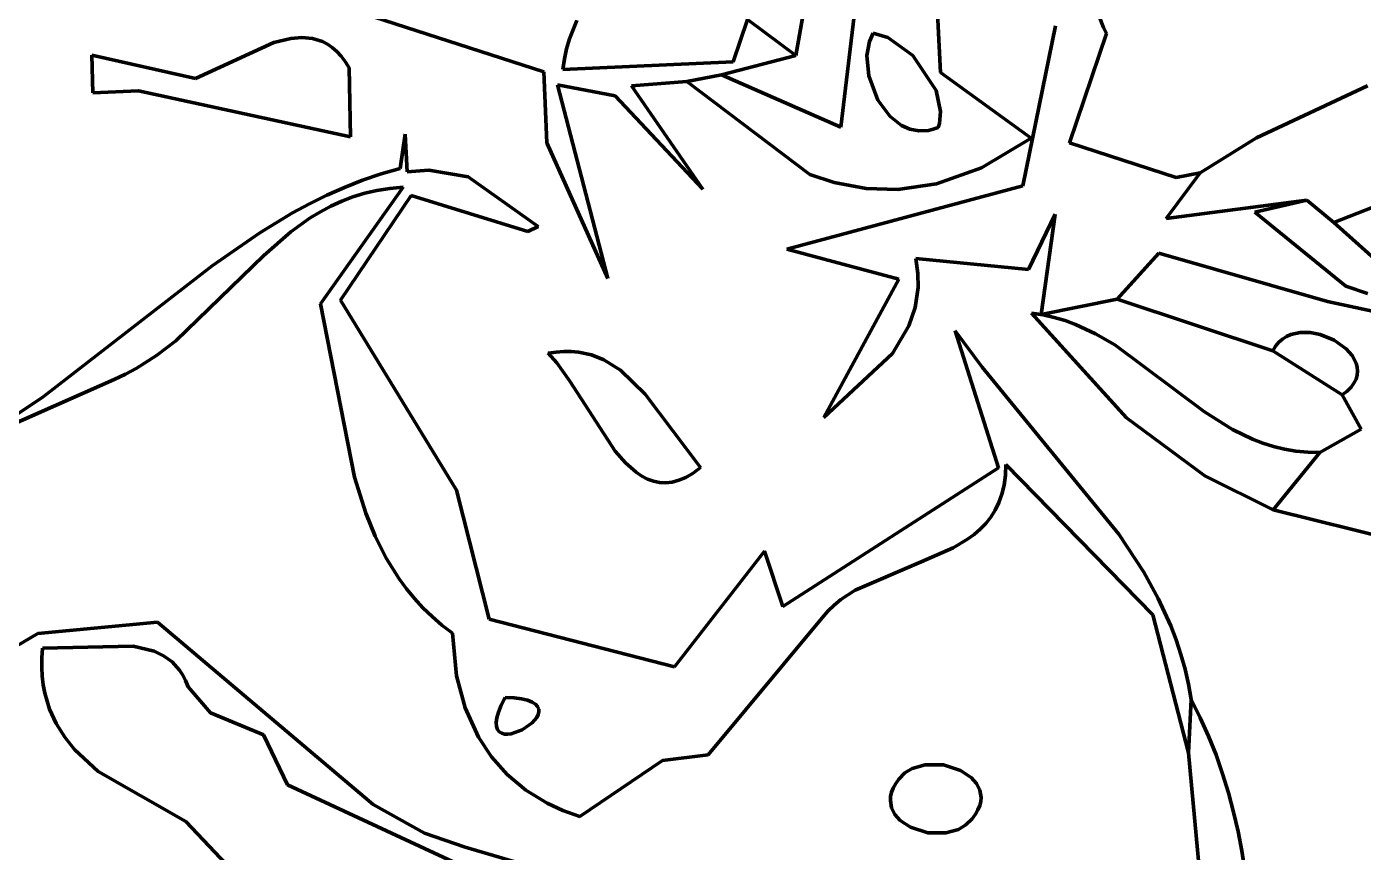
# Model space of a CAD drawing. Header units: millimetres. Extents: x 0 to 8.3, y 0 to 12.4.
# Drawn here: x 4.748 to 5.414, y 7.336 to 7.748 of the extents above; entities that cross this region are included whole.
import ezdxf

# ---------------------------------------------------------------- set-up
doc = ezdxf.new("R2010")
doc.units = ezdxf.units.MM
for name, color, linetype, lineweight in [('color#131313ff', 7, 'CONTINUOUS', 100), ('color#7c7c7cff', 7, 'CONTINUOUS', 100), ('color#c5c5c5ff', 7, 'CONTINUOUS', 100), ('color#ffffffff', 7, 'CONTINUOUS', 100)]:
    doc.layers.add(name, color=color, linetype=linetype, lineweight=lineweight)

msp = doc.modelspace()

# ---------------------------------------------------------------- linework, layer by layer
at = {"layer": 'color#131313ff'}
for p, q in [((5.00549, 7.72568), (4.91035, 7.7565)), ((5.02208, 7.75138), (5.01839, 7.7421)), ((5.1, 7.73078), (5.10715, 7.75191)), ((5.10715, 7.75191), (5.13127, 7.73382)), ((5.01839, 7.7421), (5.01695, 7.73722)), ((5.01695, 7.73722), (5.01582, 7.73216)), ((5.01582, 7.73216), (5.015, 7.7269)), ((5.015, 7.7269), (5.1, 7.73078)), ((5.13127, 7.73382), (5.09412, 7.72424)), ((5.00709, 7.69034), (5.00549, 7.72568)), ((5.07684, 7.72096), (5.04922, 7.71866)), ((5.09412, 7.72424), (5.07684, 7.72096)), ((5.04116, 7.71373), (5.0124, 7.71917)), ((5.0124, 7.71917), (5.03749, 7.62262)), ((5.04922, 7.71866), (5.08482, 7.66721)), ((5.36115, 7.6927), (5.41638, 7.71873)), ((5.08482, 7.66721), (5.04116, 7.71373)), ((4.93388, 7.67751), (4.93647, 7.69463)), ((4.93647, 7.69463), (4.93741, 7.67574)), ((5.03749, 7.62262), (5.00709, 7.69034)), ((5.33297, 7.67533), (5.36115, 7.6927)), ((5.48115, 7.68252), (5.39973, 7.65053)), ((4.91512, 7.67159), (4.92438, 7.67476)), ((4.92438, 7.67476), (4.93388, 7.67751)), ((4.93741, 7.67574), (4.94815, 7.67671)), ((4.94815, 7.67671), (4.9679, 7.67327)), ((5.3161, 7.6525), (5.33297, 7.67533)), ((4.89421, 7.61001), (4.93535, 7.6681)), ((4.89728, 7.66411), (4.90609, 7.66803)), ((4.90609, 7.66803), (4.91512, 7.67159)), ((4.92869, 7.66756), (4.92232, 7.66658)), ((4.93535, 7.6681), (4.92869, 7.66756)), ((4.9679, 7.67327), (5.00268, 7.64852)), ((4.88867, 7.65985), (4.89728, 7.66411)), ((4.90473, 7.6612), (4.89932, 7.6587)), ((4.93944, 7.66401), (4.90408, 7.61183)), ((4.91036, 7.66337), (4.90473, 7.6612)), ((4.91621, 7.66517), (4.91036, 7.66337)), ((4.92232, 7.66658), (4.91621, 7.66517)), ((4.9976, 7.64609), (4.93944, 7.66401)), ((5.38614, 7.66174), (5.3161, 7.6525)), ((5.39973, 7.65053), (5.38614, 7.66174)), ((4.86383, 7.64536), (4.88023, 7.65529)), ((4.88023, 7.65529), (4.88867, 7.65985)), ((4.8941, 7.65588), (4.88905, 7.65279)), ((4.89932, 7.6587), (4.8941, 7.65588)), ((4.88905, 7.65279), (4.87942, 7.64586)), ((5.00268, 7.64852), (4.9976, 7.64609)), ((4.84016, 7.62887), (4.86383, 7.64536)), ((4.87942, 7.64586), (4.86582, 7.63405)), ((4.75584, 7.56353), (4.84016, 7.62887)), ((4.86582, 7.63405), (4.822, 7.59155)), ((4.9111, 7.52338), (4.89421, 7.61001)), ((4.90408, 7.61183), (4.96197, 7.5169)), ((5.2324, 7.52816), (5.21079, 7.59653)), ((5.21079, 7.59653), (5.22419, 7.57832)), ((4.822, 7.59155), (4.81242, 7.58415)), ((4.81242, 7.58415), (4.80222, 7.57765)), ((4.79684, 7.5748), (4.79126, 7.57226)), ((4.80222, 7.57765), (4.79684, 7.5748)), ((5.22419, 7.57832), (5.29238, 7.49507)), ((4.79126, 7.57226), (4.69667, 7.5303)), ((4.73974, 7.55277), (4.75584, 7.56353)), ((5.12479, 7.45885), (5.2324, 7.52816)), ((5.23612, 7.5298), (5.23587, 7.52441)), ((5.30943, 7.45483), (5.23612, 7.5298)), ((4.91677, 7.5055), (4.9111, 7.52338)), ((5.23587, 7.52441), (5.23518, 7.51947)), ((4.96197, 7.5169), (4.97825, 7.45259)), ((5.23407, 7.51494), (5.23258, 7.51079)), ((5.23518, 7.51947), (5.23407, 7.51494)), ((5.23258, 7.51079), (5.23072, 7.50701)), ((4.92143, 7.49405), (4.91677, 7.5055)), ((5.22853, 7.50355), (5.22602, 7.5004)), ((5.23072, 7.50701), (5.22853, 7.50355)), ((5.22018, 7.49489), (5.21689, 7.49249)), ((5.22323, 7.49752), (5.22018, 7.49489)), ((5.22602, 7.5004), (5.22323, 7.49752)), ((5.29238, 7.49507), (5.30485, 7.47608)), ((4.92695, 7.48307), (4.92143, 7.49405)), ((5.20973, 7.48825), (5.19373, 7.48125)), ((5.21689, 7.49249), (5.20973, 7.48825)), ((4.93344, 7.47265), (4.92695, 7.48307)), ((5.07079, 7.42888), (5.11564, 7.48651)), ((5.11564, 7.48651), (5.12479, 7.45885)), ((5.19373, 7.48125), (5.16085, 7.46713)), ((5.30485, 7.47608), (5.31211, 7.46291)), ((4.93709, 7.46768), (4.93344, 7.47265)), ((4.94103, 7.46288), (4.93709, 7.46768)), ((4.94528, 7.45827), (4.94103, 7.46288)), ((5.15366, 7.46232), (5.15036, 7.45957)), ((5.16085, 7.46713), (5.15366, 7.46232)), ((5.31211, 7.46291), (5.31836, 7.44925)), ((4.94985, 7.45384), (4.94528, 7.45827)), ((5.14728, 7.45656), (5.14447, 7.45325)), ((5.15036, 7.45957), (5.14728, 7.45656)), ((5.32721, 7.38596), (5.30943, 7.45483)), ((4.75311, 7.44546), (4.8129, 7.45101)), ((4.8129, 7.45101), (4.92037, 7.36006)), ((4.95475, 7.44962), (4.94985, 7.45384)), ((4.96001, 7.44561), (4.95475, 7.44962)), ((4.97825, 7.45259), (5.07079, 7.42888)), ((5.14447, 7.45325), (5.08763, 7.38487)), ((5.31836, 7.44925), (5.32105, 7.44221)), ((4.74222, 7.43894), (4.75311, 7.44546)), ((4.96208, 7.42424), (4.96001, 7.44561)), ((5.32105, 7.44221), (5.32342, 7.43502)), ((4.75551, 7.43805), (4.75515, 7.43321)), ((4.80072, 7.43906), (4.75551, 7.43805)), ((4.81119, 7.43663), (4.80072, 7.43906)), ((4.81589, 7.43436), (4.81119, 7.43663)), ((4.82012, 7.43123), (4.81589, 7.43436)), ((5.32342, 7.43502), (5.32546, 7.42767)), ((4.75515, 7.43321), (4.7551, 7.42855)), ((4.7551, 7.42855), (4.75535, 7.42407)), ((4.8238, 7.42712), (4.82012, 7.43123)), ((5.32546, 7.42767), (5.32715, 7.42016)), ((4.75535, 7.42407), (4.75588, 7.41975)), ((4.82542, 7.42467), (4.8238, 7.42712)), ((4.82687, 7.42193), (4.82542, 7.42467)), ((4.82814, 7.41888), (4.82687, 7.42193)), ((4.96634, 7.40833), (4.96208, 7.42424)), ((4.75588, 7.41975), (4.75668, 7.41559)), ((4.75668, 7.41559), (4.75905, 7.40774)), ((4.83925, 7.40579), (4.82814, 7.41888)), ((5.32715, 7.42016), (5.32846, 7.41247)), ((4.75905, 7.40774), (4.76238, 7.40049)), ((4.97295, 7.39377), (4.96634, 7.40833)), ((4.98431, 7.40959), (4.98295, 7.4062)), ((4.98626, 7.41352), (4.98431, 7.40959)), ((4.99075, 7.41328), (4.98626, 7.41352)), ((4.99445, 7.4128), (4.99075, 7.41328)), ((4.99742, 7.41209), (4.99445, 7.4128)), ((4.99972, 7.4112), (4.99742, 7.41209)), ((5.00139, 7.41015), (4.99972, 7.4112)), ((5.00248, 7.40897), (5.00139, 7.41015)), ((5.00305, 7.40769), (5.00248, 7.40897)), ((5.00314, 7.40634), (5.00305, 7.40769)), ((5.32846, 7.41247), (5.32721, 7.38596)), ((4.86574, 7.3948), (4.83925, 7.40579)), ((4.98214, 7.40332), (4.98183, 7.40094)), ((4.98183, 7.40094), (4.98197, 7.39901)), ((4.98295, 7.4062), (4.98214, 7.40332)), ((4.99484, 7.39735), (4.99981, 7.40081)), ((4.99981, 7.40081), (5.00212, 7.40354)), ((5.00212, 7.40354), (5.00282, 7.40494)), ((5.00282, 7.40494), (5.00314, 7.40634)), ((4.76238, 7.40049), (4.76655, 7.39378)), ((4.87769, 7.36997), (4.86574, 7.3948)), ((4.98197, 7.39901), (4.9825, 7.3975)), ((4.9825, 7.3975), (4.98337, 7.3964)), ((4.98337, 7.3964), (4.98454, 7.39566)), ((4.98454, 7.39566), (4.98595, 7.39526)), ((4.98595, 7.39526), (4.98755, 7.39518)), ((4.98755, 7.39518), (4.98929, 7.39537)), ((4.98929, 7.39537), (4.99484, 7.39735)), ((4.76655, 7.39378), (4.77149, 7.38758)), ((4.77149, 7.38758), (4.78326, 7.37656)), ((4.97948, 7.38388), (4.97295, 7.39377)), ((4.98736, 7.37501), (4.97948, 7.38388)), ((5.06477, 7.38201), (5.02359, 7.35415)), ((5.08763, 7.38487), (5.06477, 7.38201)), ((4.78326, 7.37656), (4.82697, 7.35164)), ((4.9966, 7.36726), (4.98736, 7.37501)), ((4.97895, 7.32278), (4.87769, 7.36997)), ((5.00724, 7.36074), (4.9966, 7.36726)), ((5.0151, 7.35713), (5.00724, 7.36074)), ((4.92037, 7.36006), (4.9461, 7.34585)), ((5.02359, 7.35415), (5.0151, 7.35713)), ((4.82697, 7.35164), (4.85577, 7.32118)), ((4.9461, 7.34585), (4.96627, 7.33885)), ((4.96627, 7.33885), (5.00753, 7.32663))]:
    msp.add_line(p, q, dxfattribs=at)
at = {"layer": 'color#7c7c7cff'}
for p, q in [((5.15698, 7.87839), (5.13127, 7.73382)), ((5.19879, 7.81689), (5.20343, 7.72538)), ((5.15378, 7.69803), (5.16706, 7.81044)), ((5.28006, 7.75962), (5.2847, 7.74779)), ((5.13127, 7.73382), (5.10715, 7.75191)), ((5.24451, 7.66882), (5.26076, 7.74868)), ((5.2847, 7.74779), (5.28625, 7.74479)), ((4.87082, 7.74027), (4.8793, 7.74242)), ((4.8793, 7.74242), (4.88479, 7.74289)), ((4.88479, 7.74289), (4.8901, 7.7424)), ((4.8901, 7.7424), (4.89518, 7.74079)), ((4.89518, 7.74079), (4.89761, 7.73952)), ((5.16797, 7.74082), (5.16674, 7.73382)), ((5.16978, 7.74497), (5.16797, 7.74082)), ((5.17715, 7.74286), (5.16978, 7.74497)), ((5.18968, 7.73382), (5.17715, 7.74286)), ((5.28625, 7.74479), (5.26785, 7.69021)), ((4.83188, 7.72233), (4.87082, 7.74027)), ((4.89761, 7.73952), (4.89997, 7.73791)), ((4.89997, 7.73791), (4.90225, 7.73593)), ((4.90225, 7.73593), (4.90444, 7.73358)), ((4.78001, 7.73406), (4.83188, 7.72233)), ((4.78063, 7.7152), (4.78001, 7.73406)), ((4.90444, 7.73358), (4.90653, 7.73083)), ((4.90653, 7.73083), (4.90853, 7.72766)), ((4.90853, 7.72766), (4.9091, 7.69326)), ((5.16674, 7.73382), (5.16763, 7.72376)), ((5.20126, 7.71632), (5.18968, 7.73382)), ((5.07684, 7.72096), (5.09412, 7.72424)), ((5.13833, 7.67443), (5.07684, 7.72096)), ((5.09412, 7.72424), (5.15378, 7.69803)), ((5.16763, 7.72376), (5.17225, 7.71155)), ((5.20343, 7.72538), (5.24872, 7.69254)), ((4.80338, 7.71616), (4.78063, 7.7152)), ((4.9091, 7.69326), (4.80338, 7.71616)), ((5.20353, 7.70584), (5.20126, 7.71632)), ((5.17225, 7.71155), (5.1783, 7.70343)), ((5.1783, 7.70343), (5.18394, 7.69901)), ((5.20291, 7.69988), (5.20353, 7.70584)), ((5.18394, 7.69901), (5.18814, 7.69711)), ((5.18814, 7.69711), (5.19264, 7.69622)), ((5.19264, 7.69622), (5.19738, 7.69647)), ((5.19738, 7.69647), (5.19983, 7.69707)), ((5.19983, 7.69707), (5.20232, 7.698)), ((5.20232, 7.698), (5.20291, 7.69988)), ((5.24872, 7.69254), (5.22393, 7.67782)), ((5.26785, 7.69021), (5.32098, 7.67304)), ((5.39973, 7.65053), (5.48115, 7.68252)), ((5.1504, 7.67041), (5.13833, 7.67443)), ((5.22393, 7.67782), (5.2015, 7.6699)), ((5.33297, 7.67533), (5.3161, 7.6525)), ((5.32098, 7.67304), (5.33297, 7.67533)), ((5.12674, 7.63728), (5.24451, 7.66882)), ((5.16639, 7.66744), (5.1504, 7.67041)), ((5.18217, 7.66704), (5.16639, 7.66744)), ((5.2015, 7.6699), (5.18217, 7.66704)), ((5.3161, 7.6525), (5.38614, 7.66174)), ((5.38614, 7.66174), (5.36021, 7.65575)), ((5.2607, 7.65467), (5.24731, 7.627)), ((5.25374, 7.60459), (5.2607, 7.65467)), ((5.36021, 7.65575), (5.40561, 7.6187)), ((5.42605, 7.62694), (5.39973, 7.65053)), ((5.18261, 7.62221), (5.12674, 7.63728)), ((5.31235, 7.63525), (5.2916, 7.61219)), ((5.39644, 7.61103), (5.31235, 7.63525)), ((5.24731, 7.627), (5.19113, 7.63254)), ((5.19113, 7.63254), (5.19215, 7.62509)), ((5.14521, 7.55323), (5.18261, 7.62221)), ((5.19215, 7.62509), (5.19224, 7.61804)), ((5.19224, 7.61804), (5.1908, 7.60815)), ((5.40561, 7.6187), (5.41649, 7.61504)), ((5.1908, 7.60815), (5.18769, 7.59901)), ((5.2916, 7.61219), (5.25374, 7.60459)), ((5.4282, 7.60426), (5.39644, 7.61103)), ((5.24883, 7.60527), (5.2546, 7.60441)), ((5.29622, 7.55304), (5.24883, 7.60527)), ((5.2546, 7.60441), (5.26018, 7.60317)), ((5.26018, 7.60317), (5.26557, 7.60158)), ((5.26557, 7.60158), (5.2708, 7.59966)), ((5.18769, 7.59901), (5.17946, 7.58522)), ((5.2708, 7.59966), (5.28081, 7.595)), ((5.28081, 7.595), (5.29034, 7.5894)), ((5.37606, 7.59362), (5.37823, 7.59459)), ((5.37823, 7.59459), (5.3829, 7.59564)), ((5.3829, 7.59564), (5.38783, 7.59565)), ((5.38783, 7.59565), (5.39281, 7.59472)), ((5.39281, 7.59472), (5.39989, 7.59185)), ((5.29034, 7.5894), (5.33515, 7.55606)), ((5.36915, 7.58653), (5.37056, 7.58882)), ((5.37056, 7.58882), (5.3722, 7.59076)), ((5.3722, 7.59076), (5.37405, 7.59235)), ((5.37405, 7.59235), (5.37606, 7.59362)), ((5.39989, 7.59185), (5.40586, 7.58756)), ((5.40586, 7.58756), (5.40885, 7.58412)), ((5.17946, 7.58522), (5.14521, 7.55323)), ((5.40388, 7.5645), (5.36915, 7.58653)), ((5.40885, 7.58412), (5.41081, 7.58036)), ((5.41132, 7.57437), (5.41073, 7.57235)), ((5.41081, 7.58036), (5.41133, 7.5784)), ((5.41151, 7.57639), (5.41132, 7.57437)), ((5.41133, 7.5784), (5.41151, 7.57639)), ((5.40826, 7.56834), (5.40632, 7.56639)), ((5.40972, 7.57033), (5.40826, 7.56834)), ((5.41073, 7.57235), (5.40972, 7.57033)), ((5.40632, 7.56639), (5.40388, 7.5645)), ((5.33515, 7.55606), (5.34918, 7.54725)), ((5.33539, 7.52418), (5.29622, 7.55304)), ((5.34918, 7.54725), (5.35908, 7.54243)), ((5.35908, 7.54243), (5.36423, 7.54044)), ((5.36423, 7.54044), (5.36955, 7.53875)), ((5.39272, 7.53575), (5.36948, 7.50708)), ((5.36955, 7.53875), (5.37504, 7.53741)), ((5.37504, 7.53741), (5.38072, 7.53645)), ((5.38072, 7.53645), (5.38661, 7.53588)), ((5.38661, 7.53588), (5.39272, 7.53575)), ((5.36948, 7.50708), (5.33539, 7.52418)), ((4.98295, 7.4062), (4.98431, 7.40959)), ((4.98431, 7.40959), (4.98626, 7.41352)), ((4.98626, 7.41352), (4.99075, 7.41328)), ((4.99075, 7.41328), (4.99445, 7.4128)), ((4.99445, 7.4128), (4.99742, 7.41209)), ((4.99742, 7.41209), (4.99972, 7.4112)), ((4.99972, 7.4112), (5.00139, 7.41015)), ((5.00139, 7.41015), (5.00248, 7.40897)), ((5.00248, 7.40897), (5.00305, 7.40769)), ((5.00305, 7.40769), (5.00314, 7.40634)), ((4.98183, 7.40094), (4.98214, 7.40332)), ((4.98197, 7.39901), (4.98183, 7.40094)), ((4.98214, 7.40332), (4.98295, 7.4062)), ((4.99981, 7.40081), (4.99484, 7.39735)), ((5.00212, 7.40354), (4.99981, 7.40081)), ((5.00282, 7.40494), (5.00212, 7.40354)), ((5.00314, 7.40634), (5.00282, 7.40494)), ((4.9825, 7.3975), (4.98197, 7.39901)), ((4.98337, 7.3964), (4.9825, 7.3975)), ((4.98454, 7.39566), (4.98337, 7.3964)), ((4.98595, 7.39526), (4.98454, 7.39566)), ((4.98755, 7.39518), (4.98595, 7.39526)), ((4.98929, 7.39537), (4.98755, 7.39518)), ((4.99484, 7.39735), (4.98929, 7.39537))]:
    msp.add_line(p, q, dxfattribs=at)
at = {"layer": 'color#c5c5c5ff'}
for p, q in [((5.2916, 7.61219), (5.31235, 7.63525)), ((5.31235, 7.63525), (5.39644, 7.61103)), ((5.36915, 7.58653), (5.2916, 7.61219)), ((5.39644, 7.61103), (5.4282, 7.60426)), ((5.37823, 7.59459), (5.37606, 7.59362)), ((5.3829, 7.59564), (5.37823, 7.59459)), ((5.38783, 7.59565), (5.3829, 7.59564)), ((5.39281, 7.59472), (5.38783, 7.59565)), ((5.39989, 7.59185), (5.39281, 7.59472)), ((5.37056, 7.58882), (5.36915, 7.58653)), ((5.3722, 7.59076), (5.37056, 7.58882)), ((5.37405, 7.59235), (5.3722, 7.59076)), ((5.37606, 7.59362), (5.37405, 7.59235)), ((5.40586, 7.58756), (5.39989, 7.59185)), ((5.40885, 7.58412), (5.40586, 7.58756)), ((5.00779, 7.58525), (5.01178, 7.58589)), ((5.01208, 7.58045), (5.00779, 7.58525)), ((5.01178, 7.58589), (5.0156, 7.58619)), ((5.0156, 7.58619), (5.01927, 7.58619)), ((5.01927, 7.58619), (5.02279, 7.58588)), ((5.02279, 7.58588), (5.02941, 7.58445)), ((5.02941, 7.58445), (5.03553, 7.58202)), ((5.03553, 7.58202), (5.04387, 7.57678)), ((5.41081, 7.58036), (5.40885, 7.58412)), ((5.01848, 7.57137), (5.01208, 7.58045)), ((5.04387, 7.57678), (5.05607, 7.56487)), ((5.41073, 7.57235), (5.41132, 7.57437)), ((5.41133, 7.5784), (5.41081, 7.58036)), ((5.41132, 7.57437), (5.41151, 7.57639)), ((5.41151, 7.57639), (5.41133, 7.5784)), ((5.04117, 7.53636), (5.01848, 7.57137)), ((5.40632, 7.56639), (5.40826, 7.56834)), ((5.40826, 7.56834), (5.40972, 7.57033)), ((5.40972, 7.57033), (5.41073, 7.57235)), ((5.05607, 7.56487), (5.08372, 7.52819)), ((5.40388, 7.5645), (5.40632, 7.56639)), ((5.41332, 7.54739), (5.40388, 7.5645)), ((5.39272, 7.53575), (5.41332, 7.54739)), ((5.04625, 7.53059), (5.04117, 7.53636)), ((5.36948, 7.50708), (5.39272, 7.53575)), ((5.0516, 7.52589), (5.04625, 7.53059)), ((5.08372, 7.52819), (5.08002, 7.52545)), ((5.05438, 7.52402), (5.0516, 7.52589)), ((5.05725, 7.52253), (5.05438, 7.52402)), ((5.0602, 7.52145), (5.05725, 7.52253)), ((5.06325, 7.5208), (5.0602, 7.52145)), ((5.06639, 7.52064), (5.06325, 7.5208)), ((5.06964, 7.52098), (5.06639, 7.52064)), ((5.07299, 7.52188), (5.06964, 7.52098)), ((5.07645, 7.52335), (5.07299, 7.52188)), ((5.08002, 7.52545), (5.07645, 7.52335)), ((5.46146, 7.48442), (5.36948, 7.50708)), ((5.32721, 7.38596), (5.32846, 7.41247)), ((5.32846, 7.41247), (5.33303, 7.40337)), ((5.33303, 7.40337), (5.33717, 7.39416)), ((5.33717, 7.39416), (5.34088, 7.38484)), ((5.33392, 7.31225), (5.32721, 7.38596)), ((5.34088, 7.38484), (5.3442, 7.37543)), ((5.18269, 7.37277), (5.18572, 7.37589)), ((5.18572, 7.37589), (5.18939, 7.37814)), ((5.18939, 7.37814), (5.19575, 7.37998)), ((5.19575, 7.37998), (5.20489, 7.37984)), ((5.20489, 7.37984), (5.21349, 7.3771)), ((5.21349, 7.3771), (5.21875, 7.3736)), ((5.3442, 7.37543), (5.34712, 7.36593)), ((5.17906, 7.3662), (5.17989, 7.36833)), ((5.17989, 7.36833), (5.18109, 7.37052)), ((5.18109, 7.37052), (5.18269, 7.37277)), ((5.21875, 7.3736), (5.22136, 7.37066)), ((5.22136, 7.37066), (5.22306, 7.3673)), ((5.17843, 7.36216), (5.17858, 7.36415)), ((5.17905, 7.35845), (5.17843, 7.36216)), ((5.17858, 7.36415), (5.17906, 7.3662)), ((5.2235, 7.36159), (5.22299, 7.35953)), ((5.22306, 7.3673), (5.22366, 7.36358)), ((5.22366, 7.36358), (5.2235, 7.36159)), ((5.34712, 7.36593), (5.34968, 7.35635)), ((5.18074, 7.35512), (5.17905, 7.35845)), ((5.18333, 7.3522), (5.18074, 7.35512)), ((5.22088, 7.35522), (5.21923, 7.35298)), ((5.22213, 7.3574), (5.22088, 7.35522)), ((5.22299, 7.35953), (5.22213, 7.3574)), ((5.34968, 7.35635), (5.35188, 7.3467)), ((5.18853, 7.34873), (5.18333, 7.3522)), ((5.19705, 7.34603), (5.18853, 7.34873)), ((5.21246, 7.3477), (5.20611, 7.34589)), ((5.21616, 7.34991), (5.21246, 7.3477)), ((5.21923, 7.35298), (5.21616, 7.34991)), ((5.20611, 7.34589), (5.19705, 7.34603)), ((5.35188, 7.3467), (5.35374, 7.33697)), ((5.35374, 7.33697), (5.35528, 7.32718))]:
    msp.add_line(p, q, dxfattribs=at)
at = {"layer": 'color#ffffffff'}
for p, q in [((5.13127, 7.73382), (5.15698, 7.87839)), ((5.20343, 7.72538), (5.19879, 7.81689)), ((5.16706, 7.81044), (5.15378, 7.69803)), ((4.91035, 7.7565), (5.00549, 7.72568)), ((5.2847, 7.74779), (5.28006, 7.75962)), ((5.01839, 7.7421), (5.02208, 7.75138)), ((5.10715, 7.75191), (5.1, 7.73078)), ((5.26076, 7.74868), (5.24451, 7.66882)), ((5.28625, 7.74479), (5.2847, 7.74779)), ((4.8793, 7.74242), (4.87082, 7.74027)), ((4.88479, 7.74289), (4.8793, 7.74242)), ((4.8901, 7.7424), (4.88479, 7.74289)), ((4.89518, 7.74079), (4.8901, 7.7424)), ((4.89761, 7.73952), (4.89518, 7.74079)), ((5.01695, 7.73722), (5.01839, 7.7421)), ((5.16674, 7.73382), (5.16797, 7.74082)), ((5.16797, 7.74082), (5.16978, 7.74497)), ((5.16978, 7.74497), (5.17715, 7.74286)), ((5.17715, 7.74286), (5.18968, 7.73382)), ((5.26785, 7.69021), (5.28625, 7.74479)), ((4.87082, 7.74027), (4.83188, 7.72233)), ((4.89997, 7.73791), (4.89761, 7.73952)), ((4.90225, 7.73593), (4.89997, 7.73791)), ((4.90444, 7.73358), (4.90225, 7.73593)), ((5.01582, 7.73216), (5.01695, 7.73722)), ((4.78001, 7.73406), (4.78063, 7.7152)), ((4.83188, 7.72233), (4.78001, 7.73406)), ((4.90653, 7.73083), (4.90444, 7.73358)), ((4.90853, 7.72766), (4.90653, 7.73083)), ((4.9091, 7.69326), (4.90853, 7.72766)), ((5.015, 7.7269), (5.01582, 7.73216)), ((5.1, 7.73078), (5.015, 7.7269)), ((5.09412, 7.72424), (5.13127, 7.73382)), ((5.16763, 7.72376), (5.16674, 7.73382)), ((5.18968, 7.73382), (5.20126, 7.71632)), ((5.00549, 7.72568), (5.00709, 7.69034)), ((5.04922, 7.71866), (5.07684, 7.72096)), ((5.07684, 7.72096), (5.13833, 7.67443)), ((5.15378, 7.69803), (5.09412, 7.72424)), ((5.17225, 7.71155), (5.16763, 7.72376)), ((5.24872, 7.69254), (5.20343, 7.72538)), ((4.78063, 7.7152), (4.80338, 7.71616)), ((4.80338, 7.71616), (4.9091, 7.69326)), ((5.03749, 7.62262), (5.0124, 7.71917)), ((5.0124, 7.71917), (5.04116, 7.71373)), ((5.08482, 7.66721), (5.04922, 7.71866)), ((5.20126, 7.71632), (5.20353, 7.70584)), ((5.41638, 7.71873), (5.36115, 7.6927)), ((5.04116, 7.71373), (5.08482, 7.66721)), ((5.1783, 7.70343), (5.17225, 7.71155)), ((5.18394, 7.69901), (5.1783, 7.70343)), ((5.20353, 7.70584), (5.20291, 7.69988)), ((4.93647, 7.69463), (4.93388, 7.67751)), ((4.93741, 7.67574), (4.93647, 7.69463)), ((5.18814, 7.69711), (5.18394, 7.69901)), ((5.19264, 7.69622), (5.18814, 7.69711)), ((5.19738, 7.69647), (5.19264, 7.69622)), ((5.19983, 7.69707), (5.19738, 7.69647)), ((5.20232, 7.698), (5.19983, 7.69707)), ((5.20291, 7.69988), (5.20232, 7.698)), ((5.00709, 7.69034), (5.03749, 7.62262)), ((5.22393, 7.67782), (5.24872, 7.69254)), ((5.32098, 7.67304), (5.26785, 7.69021)), ((5.36115, 7.6927), (5.33297, 7.67533)), ((4.92438, 7.67476), (4.91512, 7.67159)), ((4.93388, 7.67751), (4.92438, 7.67476)), ((4.94815, 7.67671), (4.93741, 7.67574)), ((4.9679, 7.67327), (4.94815, 7.67671)), ((5.13833, 7.67443), (5.1504, 7.67041)), ((5.2015, 7.6699), (5.22393, 7.67782)), ((5.33297, 7.67533), (5.32098, 7.67304)), ((4.93535, 7.6681), (4.89421, 7.61001)), ((4.90609, 7.66803), (4.89728, 7.66411)), ((4.91512, 7.67159), (4.90609, 7.66803)), ((4.92232, 7.66658), (4.92869, 7.66756)), ((4.92869, 7.66756), (4.93535, 7.6681)), ((5.00268, 7.64852), (4.9679, 7.67327)), ((5.24451, 7.66882), (5.12674, 7.63728)), ((5.1504, 7.67041), (5.16639, 7.66744)), ((5.16639, 7.66744), (5.18217, 7.66704)), ((5.18217, 7.66704), (5.2015, 7.6699)), ((4.89728, 7.66411), (4.88867, 7.65985)), ((4.89932, 7.6587), (4.90473, 7.6612)), ((4.90408, 7.61183), (4.93944, 7.66401)), ((4.90473, 7.6612), (4.91036, 7.66337)), ((4.91036, 7.66337), (4.91621, 7.66517)), ((4.91621, 7.66517), (4.92232, 7.66658)), ((4.93944, 7.66401), (4.9976, 7.64609)), ((5.36021, 7.65575), (5.38614, 7.66174)), ((5.38614, 7.66174), (5.39973, 7.65053)), ((4.88023, 7.65529), (4.86383, 7.64536)), ((4.88867, 7.65985), (4.88023, 7.65529)), ((4.88905, 7.65279), (4.8941, 7.65588)), ((4.8941, 7.65588), (4.89932, 7.6587)), ((5.24731, 7.627), (5.2607, 7.65467)), ((5.2607, 7.65467), (5.25374, 7.60459)), ((5.40561, 7.6187), (5.36021, 7.65575)), ((4.87942, 7.64586), (4.88905, 7.65279)), ((4.9976, 7.64609), (5.00268, 7.64852)), ((5.39973, 7.65053), (5.42605, 7.62694)), ((4.86383, 7.64536), (4.84016, 7.62887)), ((4.86582, 7.63405), (4.87942, 7.64586)), ((5.12674, 7.63728), (5.18261, 7.62221)), ((4.84016, 7.62887), (4.75584, 7.56353)), ((4.822, 7.59155), (4.86582, 7.63405)), ((5.19215, 7.62509), (5.19113, 7.63254)), ((5.19113, 7.63254), (5.24731, 7.627)), ((5.18261, 7.62221), (5.14521, 7.55323)), ((5.19224, 7.61804), (5.19215, 7.62509)), ((5.1908, 7.60815), (5.19224, 7.61804)), ((5.41649, 7.61504), (5.40561, 7.6187)), ((4.89421, 7.61001), (4.9111, 7.52338)), ((4.96197, 7.5169), (4.90408, 7.61183)), ((5.18769, 7.59901), (5.1908, 7.60815)), ((5.25374, 7.60459), (5.2916, 7.61219)), ((5.2916, 7.61219), (5.36915, 7.58653)), ((5.2546, 7.60441), (5.24883, 7.60527)), ((5.24883, 7.60527), (5.29622, 7.55304)), ((5.26018, 7.60317), (5.2546, 7.60441)), ((5.26557, 7.60158), (5.26018, 7.60317)), ((5.2708, 7.59966), (5.26557, 7.60158)), ((5.17946, 7.58522), (5.18769, 7.59901)), ((5.22419, 7.57832), (5.21079, 7.59653)), ((5.21079, 7.59653), (5.2324, 7.52816)), ((5.28081, 7.595), (5.2708, 7.59966)), ((5.29034, 7.5894), (5.28081, 7.595)), ((4.81242, 7.58415), (4.822, 7.59155)), ((5.33515, 7.55606), (5.29034, 7.5894)), ((4.80222, 7.57765), (4.81242, 7.58415)), ((5.01178, 7.58589), (5.00779, 7.58525)), ((5.00779, 7.58525), (5.01208, 7.58045)), ((5.0156, 7.58619), (5.01178, 7.58589)), ((5.01927, 7.58619), (5.0156, 7.58619)), ((5.02279, 7.58588), (5.01927, 7.58619)), ((5.02941, 7.58445), (5.02279, 7.58588)), ((5.03553, 7.58202), (5.02941, 7.58445)), ((5.04387, 7.57678), (5.03553, 7.58202)), ((5.14521, 7.55323), (5.17946, 7.58522)), ((5.36915, 7.58653), (5.40388, 7.5645)), ((4.79126, 7.57226), (4.79684, 7.5748)), ((4.79684, 7.5748), (4.80222, 7.57765)), ((5.01208, 7.58045), (5.01848, 7.57137)), ((5.05607, 7.56487), (5.04387, 7.57678)), ((5.29238, 7.49507), (5.22419, 7.57832)), ((4.69667, 7.5303), (4.79126, 7.57226)), ((5.01848, 7.57137), (5.04117, 7.53636)), ((4.75584, 7.56353), (4.73974, 7.55277)), ((5.08372, 7.52819), (5.05607, 7.56487)), ((5.40388, 7.5645), (5.41332, 7.54739)), ((5.34918, 7.54725), (5.33515, 7.55606)), ((5.29622, 7.55304), (5.33539, 7.52418)), ((5.41332, 7.54739), (5.39272, 7.53575)), ((5.35908, 7.54243), (5.34918, 7.54725)), ((5.36423, 7.54044), (5.35908, 7.54243)), ((5.04117, 7.53636), (5.04625, 7.53059)), ((5.36955, 7.53875), (5.36423, 7.54044)), ((5.37504, 7.53741), (5.36955, 7.53875)), ((5.38072, 7.53645), (5.37504, 7.53741)), ((5.38661, 7.53588), (5.38072, 7.53645)), ((5.39272, 7.53575), (5.38661, 7.53588)), ((5.04625, 7.53059), (5.0516, 7.52589)), ((5.08002, 7.52545), (5.08372, 7.52819)), ((5.2324, 7.52816), (5.12479, 7.45885)), ((5.23587, 7.52441), (5.23612, 7.5298)), ((5.23612, 7.5298), (5.30943, 7.45483)), ((4.9111, 7.52338), (4.91677, 7.5055)), ((5.0516, 7.52589), (5.05438, 7.52402)), ((5.05438, 7.52402), (5.05725, 7.52253)), ((5.05725, 7.52253), (5.0602, 7.52145)), ((5.0602, 7.52145), (5.06325, 7.5208)), ((5.06325, 7.5208), (5.06639, 7.52064)), ((5.06639, 7.52064), (5.06964, 7.52098)), ((5.06964, 7.52098), (5.07299, 7.52188)), ((5.07299, 7.52188), (5.07645, 7.52335)), ((5.07645, 7.52335), (5.08002, 7.52545)), ((5.23518, 7.51947), (5.23587, 7.52441)), ((5.33539, 7.52418), (5.36948, 7.50708)), ((4.97825, 7.45259), (4.96197, 7.5169)), ((5.23258, 7.51079), (5.23407, 7.51494)), ((5.23407, 7.51494), (5.23518, 7.51947)), ((5.23072, 7.50701), (5.23258, 7.51079)), ((4.91677, 7.5055), (4.92143, 7.49405)), ((5.22602, 7.5004), (5.22853, 7.50355)), ((5.22853, 7.50355), (5.23072, 7.50701)), ((5.36948, 7.50708), (5.46146, 7.48442)), ((5.21689, 7.49249), (5.22018, 7.49489)), ((5.22018, 7.49489), (5.22323, 7.49752)), ((5.22323, 7.49752), (5.22602, 7.5004)), ((5.30485, 7.47608), (5.29238, 7.49507)), ((4.92143, 7.49405), (4.92695, 7.48307)), ((5.19373, 7.48125), (5.20973, 7.48825)), ((5.20973, 7.48825), (5.21689, 7.49249)), ((4.92695, 7.48307), (4.93344, 7.47265)), ((5.11564, 7.48651), (5.07079, 7.42888)), ((5.12479, 7.45885), (5.11564, 7.48651)), ((5.16085, 7.46713), (5.19373, 7.48125)), ((5.31211, 7.46291), (5.30485, 7.47608)), ((4.93344, 7.47265), (4.93709, 7.46768)), ((4.93709, 7.46768), (4.94103, 7.46288)), ((4.94103, 7.46288), (4.94528, 7.45827)), ((5.15036, 7.45957), (5.15366, 7.46232)), ((5.15366, 7.46232), (5.16085, 7.46713)), ((5.31836, 7.44925), (5.31211, 7.46291)), ((4.94528, 7.45827), (4.94985, 7.45384)), ((5.14447, 7.45325), (5.14728, 7.45656)), ((5.14728, 7.45656), (5.15036, 7.45957)), ((5.30943, 7.45483), (5.32721, 7.38596)), ((4.8129, 7.45101), (4.75311, 7.44546)), ((4.92037, 7.36006), (4.8129, 7.45101)), ((4.94985, 7.45384), (4.95475, 7.44962)), ((4.95475, 7.44962), (4.96001, 7.44561)), ((5.07079, 7.42888), (4.97825, 7.45259)), ((5.08763, 7.38487), (5.14447, 7.45325)), ((5.32105, 7.44221), (5.31836, 7.44925)), ((4.75311, 7.44546), (4.74222, 7.43894)), ((4.96001, 7.44561), (4.96208, 7.42424)), ((5.32342, 7.43502), (5.32105, 7.44221)), ((4.75515, 7.43321), (4.75551, 7.43805)), ((4.75551, 7.43805), (4.80072, 7.43906)), ((4.80072, 7.43906), (4.81119, 7.43663)), ((4.81119, 7.43663), (4.81589, 7.43436)), ((4.81589, 7.43436), (4.82012, 7.43123)), ((5.32546, 7.42767), (5.32342, 7.43502)), ((4.7551, 7.42855), (4.75515, 7.43321)), ((4.75535, 7.42407), (4.7551, 7.42855)), ((4.82012, 7.43123), (4.8238, 7.42712)), ((5.32715, 7.42016), (5.32546, 7.42767)), ((4.75588, 7.41975), (4.75535, 7.42407)), ((4.8238, 7.42712), (4.82542, 7.42467)), ((4.82542, 7.42467), (4.82687, 7.42193)), ((4.82687, 7.42193), (4.82814, 7.41888)), ((4.96208, 7.42424), (4.96634, 7.40833)), ((4.75668, 7.41559), (4.75588, 7.41975)), ((4.75905, 7.40774), (4.75668, 7.41559)), ((4.82814, 7.41888), (4.83925, 7.40579)), ((5.32846, 7.41247), (5.32715, 7.42016)), ((4.76238, 7.40049), (4.75905, 7.40774)), ((4.96634, 7.40833), (4.97295, 7.39377)), ((5.33303, 7.40337), (5.32846, 7.41247)), ((4.83925, 7.40579), (4.86574, 7.3948)), ((5.33717, 7.39416), (5.33303, 7.40337)), ((4.76655, 7.39378), (4.76238, 7.40049)), ((4.86574, 7.3948), (4.87769, 7.36997)), ((5.34088, 7.38484), (5.33717, 7.39416)), ((4.77149, 7.38758), (4.76655, 7.39378)), ((4.78326, 7.37656), (4.77149, 7.38758)), ((4.97295, 7.39377), (4.97948, 7.38388)), ((4.97948, 7.38388), (4.98736, 7.37501)), ((5.02359, 7.35415), (5.06477, 7.38201)), ((5.06477, 7.38201), (5.08763, 7.38487)), ((5.32721, 7.38596), (5.33392, 7.31225)), ((5.3442, 7.37543), (5.34088, 7.38484)), ((4.82697, 7.35164), (4.78326, 7.37656)), ((4.98736, 7.37501), (4.9966, 7.36726)), ((5.18572, 7.37589), (5.18269, 7.37277)), ((5.18939, 7.37814), (5.18572, 7.37589)), ((5.19575, 7.37998), (5.18939, 7.37814)), ((5.20489, 7.37984), (5.19575, 7.37998)), ((5.21349, 7.3771), (5.20489, 7.37984)), ((5.21875, 7.3736), (5.21349, 7.3771)), ((5.34712, 7.36593), (5.3442, 7.37543)), ((4.87769, 7.36997), (4.97895, 7.32278)), ((5.17989, 7.36833), (5.17906, 7.3662)), ((5.18109, 7.37052), (5.17989, 7.36833)), ((5.18269, 7.37277), (5.18109, 7.37052)), ((5.22136, 7.37066), (5.21875, 7.3736)), ((5.22306, 7.3673), (5.22136, 7.37066)), ((4.9966, 7.36726), (5.00724, 7.36074)), ((5.00724, 7.36074), (5.0151, 7.35713)), ((5.17858, 7.36415), (5.17843, 7.36216)), ((5.17843, 7.36216), (5.17905, 7.35845)), ((5.17906, 7.3662), (5.17858, 7.36415)), ((5.22299, 7.35953), (5.2235, 7.36159)), ((5.22366, 7.36358), (5.22306, 7.3673)), ((5.2235, 7.36159), (5.22366, 7.36358)), ((5.34968, 7.35635), (5.34712, 7.36593)), ((4.9461, 7.34585), (4.92037, 7.36006)), ((5.0151, 7.35713), (5.02359, 7.35415)), ((5.17905, 7.35845), (5.18074, 7.35512)), ((5.18074, 7.35512), (5.18333, 7.3522)), ((5.21923, 7.35298), (5.22088, 7.35522)), ((5.22088, 7.35522), (5.22213, 7.3574)), ((5.22213, 7.3574), (5.22299, 7.35953)), ((5.35188, 7.3467), (5.34968, 7.35635)), ((4.85577, 7.32118), (4.82697, 7.35164)), ((5.18333, 7.3522), (5.18853, 7.34873)), ((5.18853, 7.34873), (5.19705, 7.34603)), ((5.20611, 7.34589), (5.21246, 7.3477)), ((5.21246, 7.3477), (5.21616, 7.34991)), ((5.21616, 7.34991), (5.21923, 7.35298)), ((4.96627, 7.33885), (4.9461, 7.34585)), ((5.19705, 7.34603), (5.20611, 7.34589)), ((5.35374, 7.33697), (5.35188, 7.3467)), ((5.00753, 7.32663), (4.96627, 7.33885)), ((5.35528, 7.32718), (5.35374, 7.33697))]:
    msp.add_line(p, q, dxfattribs=at)

doc.saveas('drawing.dxf')
